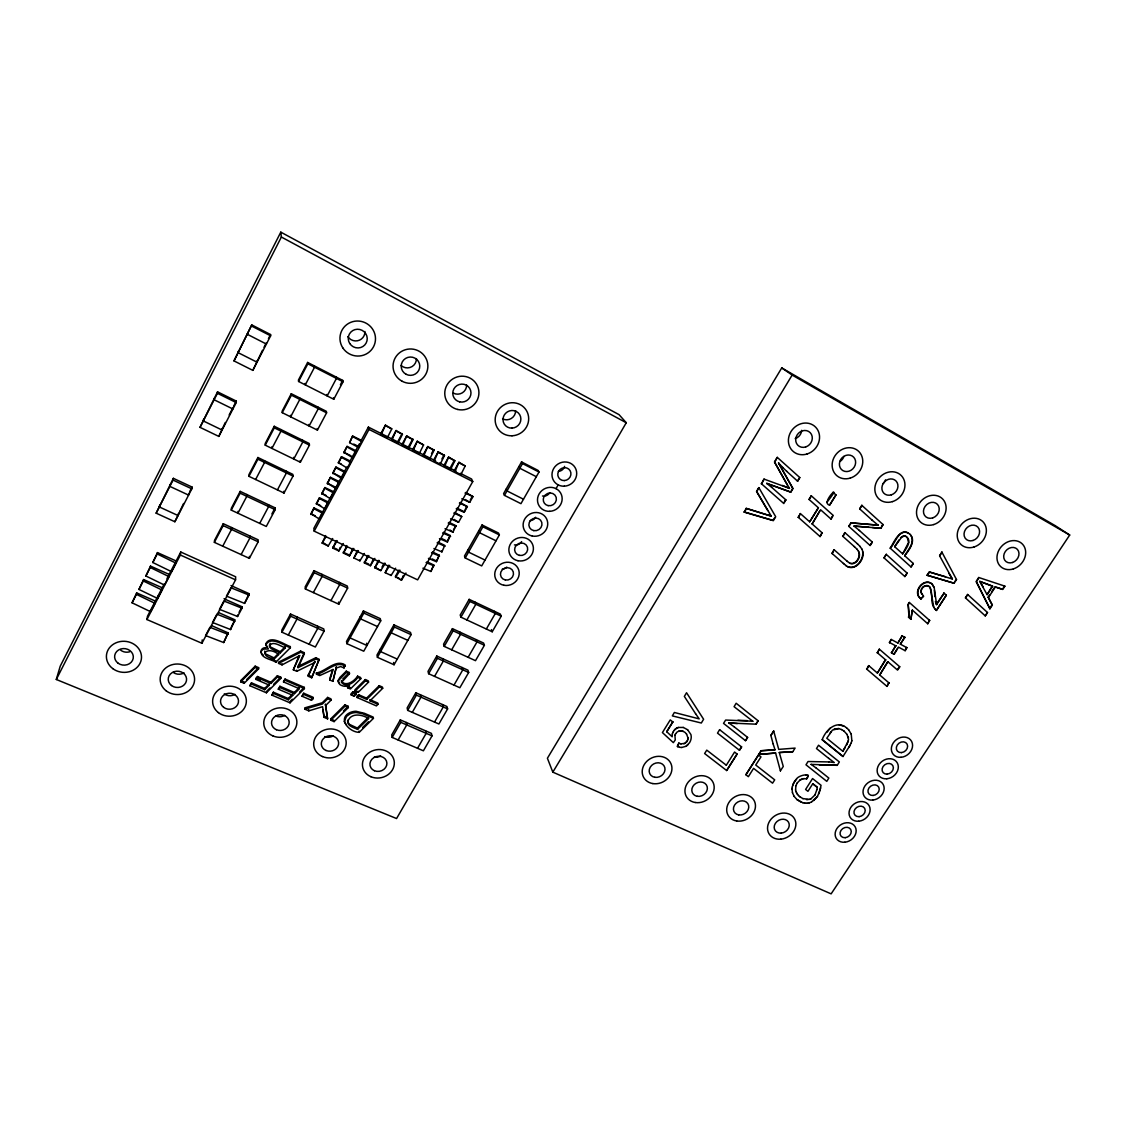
<?xml version="1.0" encoding="UTF-8"?>
<svg xmlns="http://www.w3.org/2000/svg" width="1126" height="1126" viewBox="0 0 1126 1126"><rect width="100%" height="100%" fill="white"/><g stroke="black" fill="none" stroke-linecap="round" stroke-linejoin="round"><path stroke-width="1.5" d="M251.45 684.059L251.464 682.835L264.652 688.465L264.666 689.703L251.45 684.059L249.803 685.706L266.426 692.786L280.824 678.429L280.782 677.205L277.39 675.741L270.859 682.257L270.887 683.482L257.446 677.725L257.432 676.501L270.859 682.257M252.829 370.37L270.634 335.815L270.564 334.549L251.774 324.907L233.997 360.911L252.829 370.37L262.457 350.299M249.803 685.706L251.464 682.835M249.029 595.077L230.914 587.758L226.467 596.118L244.581 603.381L249.029 595.077L249.043 593.655L230.999 585.562M249.367 558.355L258.164 541.775L258.15 539.818L223.272 523.689L214.531 540.41L214.376 542.366L249.367 558.355L249.381 556.343M233.997 360.911L251.774 324.907M249.93 536.018L249.916 537.961L241.119 554.583M248.945 476.326L248.959 474.581L257.896 457.508L292.873 474.37L293.013 476.101L284.019 493.047L248.945 476.326L257.91 459.197L257.896 457.508M246.833 494.511L246.791 496.327L237.924 513.231L237.98 511.359M244.145 683.285L244.159 682.06L240.739 680.597L255.166 666.156L258.6 667.634L258.6 668.844L244.145 683.285L240.711 681.835L240.739 680.597M912.327 610.081L910.892 619.314L912.327 610.081L927.74 623.762L929.485 620.327L927.74 623.762M244.581 603.381L249.043 593.655M242.006 608.223L223.891 600.988L219.471 609.335L237.586 616.499L242.006 608.223L242.034 606.773L224.004 598.765M247.565 333.155L247.537 334.408L266.383 344.049L266.341 342.754M237.586 616.499L237.628 615.035M231.252 510.12L240.119 493.174L240.176 491.372L275.11 507.854L275.18 509.698L266.285 526.461L231.252 510.12L231.337 508.262L240.176 491.372M235.01 621.313L216.896 614.177L212.504 622.481L230.619 629.561L235.067 619.849L218.543 612.572M164.129 584.127L147.492 616.232L146.901 619.539L201.934 643.27L235.559 579.862L235.658 576.779L180.779 552.021L166.986 578.623M230.619 629.561L230.675 628.069M228.057 634.346L209.943 627.309L205.565 635.557L223.68 642.552L228.114 632.854L211.604 625.634M231.59 527.545L231.506 529.459L222.737 546.194M238.248 351.368L238.191 352.691L257.038 362.206L257.024 360.855M236.235 402.587L236.305 401.095L217.557 391.848L200.02 427.345L218.81 436.409L236.235 402.587L217.417 393.312L217.557 391.848M223.68 642.552L228.114 632.854M214.376 542.366L223.145 525.603L223.272 523.689M666.719 731.745L672.799 721.907L666.719 731.745L672.166 736.798L672.321 733.941M222.216 428.457L222.089 430.048L203.299 420.941L203.496 419.379M201.934 643.27L202.216 639.892M218.81 436.409L225.299 422.461M687.831 739.838L687.972 737.896M214.278 398.28L214.123 399.772L232.927 409.005L233.012 407.485L229.155 414.973M818.996 793.76L821.065 785.315L812.564 778.559L805.597 789.467L807.947 791.325L812.775 783.738L817.237 787.257L816.997 789.565M851.861 740.852L851.228 734.11M846.921 744.708L848.54 739.599L847.062 734.433M191.814 488.853L192.039 487.051L173.362 478.325L156.148 513.174L174.868 521.746L191.814 488.853L173.066 480.098L173.362 478.325M792.071 789.002L792.254 787.046M146.901 619.539L180.371 555.019L180.779 552.021M188.844 493.287L188.591 495.102L169.843 486.376L170.167 484.588M175.839 563.099L176.135 560.973L157.457 552.599L152.812 562.507L171.419 571.614L175.839 563.099L157.218 553.95L157.457 552.599M168.858 576.568L169.181 574.401L150.504 566.111L145.873 575.991L164.452 585.041L168.858 576.568L150.251 567.476L150.504 566.111M178.344 513.667L178.063 515.553L159.329 506.953L159.695 505.081M344.317 721.428L346.541 716.389L350.045 713.898A13.85 12.358 -10.7 0 1 356.21 712.519L362.445 713.701L373.438 718.36L359.222 732.336C349.299 732.266 337.11 718.684 349.876 712.645A13.822 12.33 -10.7 0 1 356.027 711.266L364.486 713.321L373.227 717.107L373.438 718.36M174.868 521.746L183.594 503.477M161.891 589.982L162.243 587.772L143.593 579.552L138.948 589.433L157.513 598.413L161.891 589.982L143.312 580.96L143.593 579.552M157.513 598.413L157.879 596.175M154.966 603.325L155.346 601.073L136.696 592.923L132.066 602.804L150.617 611.728L154.966 603.325L136.415 594.359L136.696 592.923M795.927 785.582L795.575 790.058M908.161 604.31C910.104 620.736 909.104 622.819 908.161 604.31L909.344 602.466L929.794 620.595M674.924 735.151L675.262 739.965L673.348 742.653L662.412 732.576L670.237 719.922L672.841 721.977M341.459 680.526L341.305 681.131C345.893 687.31 354.648 680.934 357.575 676.149L360.63 677.486L360.813 678.682L350.397 688.971L347.638 687.775L347.47 686.55L349.285 684.763L349.454 685.987L347.638 687.775M816.955 789.495L814.858 795.195M820.727 787.961L817.532 796.392L811.466 802.008M792.31 787.116L792.774 785.174A16.904 14.202 -33.6 0 1 796.462 779.065C797.968 775.476 812.367 771.943 806.61 778.882L803.823 778.587M332.888 681.343L336.421 666.789L332.888 681.343L329.862 680.02L329.735 678.809L332.606 669.562M56.3 679.485L60.213 666.198L280.796 232.139L619.033 414.635L626.267 422.729L396.563 818.546L56.3 679.485L281.359 237.023L280.796 232.139M329.862 680.02L333.169 669.449L319.7 675.6L316.476 674.178L316.364 672.982C325.555 671.645 335.52 658.865 345.147 664.903L344.049 667.929L340.629 666.55L336.575 667.985M848.385 740.852L842.825 751.253L845.345 747.228M851.143 743.202L851.805 740.781M264.751 651.095L265.539 653.882L274.054 657.88L274.097 659.076C256.432 654.994 268.115 645.423 278.629 654.53L274.097 659.076M672.363 734.011L672.743 732.632M347.807 721.541C350.693 712.364 362.319 714.405 368.568 718.543L357.575 729.352C353.62 727.495 346.724 726.157 347.652 720.274M687.789 739.768L685.213 743.273L680.934 743.878M921.687 588.236L920.787 592.023L923.531 596.189L920.801 598.807L923.531 596.189M308.285 676.304L314.9 661.187L308.186 675.093L308.285 676.304L311.705 677.782L318.531 660.849M311.705 677.782L319.235 659.273L315.759 657.753L297.968 666.451L298.038 667.648L315.871 658.935L319.348 660.455M314.999 662.37L296.8 671.307L293.309 669.801L299.854 655.515L282.035 664.889L278.558 663.383L278.516 662.187L300.614 651.081L304.231 652.672L304.33 653.854L298.038 667.648M300.192 661.68L304.231 652.672M851.087 743.132L848.835 747.495M674.967 735.222L675.586 733.716M297.968 666.451L299.516 663.172M795.969 785.652L797.25 782.823M299.094 655.712L293.309 669.801M381.278 434.58L385.444 425.093L391.778 428.879L387.4 437.662L381.278 434.58L380.94 433.411L385.444 425.093M391.975 439.956L396.113 430.498L391.609 438.788L391.975 439.956L398.069 443.025L402.432 434.27L396.113 430.498M402.615 445.305L406.725 435.861L402.207 444.123L402.615 445.305L408.682 448.359L413.031 439.619L406.725 435.861M413.2 450.625L417.282 441.195L412.763 449.429L413.2 450.625L419.224 453.665L423.573 444.953L417.282 441.195M423.728 455.917L427.781 446.501L423.263 454.707L423.728 455.917L429.724 458.944L434.059 450.245L427.781 446.501M434.2 461.181L438.225 451.779L433.721 459.957L434.2 461.181L440.167 464.179L444.488 455.523L438.225 451.779M444.615 466.417L448.627 457.043L444.108 465.193L444.615 466.417L450.555 469.401L454.862 460.759L448.627 457.043M454.974 471.625L458.958 462.265L454.44 470.386L454.974 471.625L460.886 474.595L465.193 465.981L458.958 462.265M680.977 743.948L678.865 743.061L677.19 746.439L679.64 747.354M156.148 513.174L173.066 480.098M200.02 427.345L217.417 393.312M132.066 602.804L136.415 594.359M138.948 589.433L143.312 580.96M145.873 575.991L150.251 567.476M152.812 562.507L157.218 553.95M189.647 491.724L192.039 487.051M233.673 406.204L236.305 401.095M264.019 347.287L265.567 344.26M268.452 338.659L270.564 334.549M808.313 775.406L806.61 778.882M672.785 732.702L673.39 731.393M274.237 426.275L265.201 443.531L265.243 445.178L300.361 462.237L309.453 445.122L309.242 443.489L274.237 426.275L274.308 427.852L265.243 445.178M291.268 393.72L282.147 411.159L282.246 412.679L317.419 430.118L326.596 412.82L326.329 411.3L291.268 393.72L291.409 395.184L282.246 412.679M307.637 362.445L298.418 380.067L298.587 381.475L333.775 399.266L343.05 381.798L342.726 380.391L307.637 362.445L307.834 363.797L298.587 381.475M255.616 479.507L264.596 462.406L264.554 460.717M259.712 523.393L268.607 506.601L268.551 504.758M277.432 489.909L286.426 472.934L286.3 471.203M271.887 513.935L275.11 507.854M340.404 384.74L342.726 380.391M231.407 626.689L234.335 621.214M239.092 612.291L242.034 606.773M310.889 513.752L314.013 507.939L322.627 512.048L319.685 519.227L310.889 513.752L315.196 515.792M316.336 503.589L319.474 497.776L328.088 501.9L325.147 509.065L316.336 503.589L320.657 505.658M321.811 493.413L324.95 487.558L333.577 491.724L330.636 498.888L321.811 493.413L326.118 495.482M327.3 483.181L330.453 477.311L339.081 481.506L336.153 488.67L327.3 483.181L335.928 487.361L336.153 488.67M332.803 472.92L335.97 467.037L344.598 471.259L344.837 472.526L341.671 478.409L332.803 472.92L339.996 476.425M338.335 462.631L341.502 456.72L350.144 460.97L350.397 462.209L347.216 468.12L338.335 462.631L341.206 464.039M343.88 452.3L347.061 446.375L355.689 450.653L355.971 451.864L352.776 457.789L343.88 452.3L351.073 455.847M352.635 435.987L349.595 442.659L358.364 447.43L361.573 441.491L361.277 440.294L352.635 435.987L349.595 442.659M310.987 514.582L314.013 507.939M316.448 504.406L319.474 497.776M321.923 494.201L324.95 487.558M327.427 483.955L330.453 477.311M332.93 473.68L335.97 467.037M338.476 463.377L341.502 456.72M344.021 453.032L347.061 446.375M325.428 506.855L313.858 528.319L314.182 531.148L417.647 579.862L472.765 481.548L471.597 479.014L460.661 473.511M325.738 506.264L346.907 466.98L347.216 468.12M349.384 462.378L359.293 443.982M360.939 440.913L368.385 427.106L435.635 460.928M314.182 531.148L369.004 429.414L368.385 427.106M325.653 535.554L322.135 543.112L328.243 545.969L332.677 538.524M290.508 614.036L281.852 629.997L281.95 632.221L315.35 647.014L324.063 631.165L323.809 628.941L290.508 614.036L290.649 616.203L281.95 632.221M313.957 570.657L305.174 586.871L305.357 588.954L338.813 604.198L347.652 588.11L347.315 586.041L313.957 570.657L314.182 572.698L305.357 588.954M343.303 543.534L338.856 550.952L332.789 548.109L336.28 540.564M288.298 635.036L296.997 619.047L296.856 616.865M313.338 592.586L322.163 576.385L321.923 574.33M340.165 547.419L338.856 550.952M402.193 433.566L397.675 441.842L398.069 443.025M353.888 548.517L349.412 555.906L343.374 553.077L346.864 545.547M349.412 555.906L352.888 548.39M412.778 438.915L408.259 447.163L408.682 448.359M357.392 550.515L353.916 558.017L359.926 560.832L364.402 553.471M330.917 600.608L339.756 584.478L339.447 582.409M309.073 644.227L317.785 628.35L317.56 626.14M374.874 558.397L370.384 565.731L364.402 562.93L367.864 555.442M373.1 559.566L370.384 565.731M431.511 453.623L433.763 449.527M385.275 563.31L380.771 570.601L374.831 567.814L378.28 560.354M382.024 567.082L384.205 563.141M441.927 458.873L444.179 454.791M363.431 610.939L346.526 641.426L346.864 643.664L363.754 651.208L380.743 620.806L380.292 618.638L363.431 610.939L363.825 613.079L346.864 643.664M388.639 565.224L385.205 572.684L391.116 575.456L395.634 568.18M450.78 466.811L453.792 461.393M398.942 570.08L395.31 576.611L401.419 580.27L405.951 573.035M403.361 575.456L401.419 580.27M393.917 624.86L376.985 655.036L377.407 657.317L394.058 664.748L411.06 634.642L410.526 632.446L393.917 624.86L394.41 627.041L377.407 657.317M426.965 561.761L433.763 564.999L430.906 571.473L422.912 568.194M428.415 558.369L436.395 561.691L439.253 555.217L432.468 551.951M447.937 539.776L450.316 535.554L443.503 532.246M453.482 529.924L455.861 525.673L449.063 522.351M460.21 502.449L467.36 506.616L464.151 512.316L466.22 507.235M470.218 500.127L471.822 497.27M430.906 571.473L433.763 564.999M436.395 561.691L439.253 555.217M433.932 548.531L441.913 551.881L444.77 545.406L437.972 542.113M439.464 538.65L447.444 542.042L450.316 535.554M445.023 528.741L452.99 532.162L455.861 525.673M450.597 518.79L458.564 522.253L461.759 516.567L454.623 512.414M461.801 498.804L469.753 502.337L472.976 496.622L465.826 492.442M482.069 524.955L464.475 556.019L465.221 557.975L481.703 565.914L499.381 534.92L498.508 533.048L482.069 524.955L482.885 526.799L499.381 534.92M465.221 557.975L482.885 526.799M521.549 461.927L503.575 493.638L504.462 495.384L520.944 503.674L539.002 472.033L537.989 470.372L521.549 461.927L522.506 463.574L539.002 472.033M504.462 495.384L522.506 463.574M400.321 719.88L391.721 734.94L392.186 737.431L423.39 750.803L432.032 735.855L431.427 733.378L400.321 719.88L400.814 722.343L392.186 737.431M415.818 692.743L407.148 707.93L407.668 710.351L438.901 723.99L447.613 708.901L446.952 706.509L415.818 692.743L416.381 695.108L407.668 710.351M436.789 656.022L428.007 671.406L428.612 673.714L459.858 687.733L468.683 672.461L467.952 670.167L436.789 656.022L437.423 658.288L428.612 673.714M452.427 628.646L443.56 644.171L444.221 646.394L475.496 660.68L484.405 645.268L483.617 643.073L452.427 628.646L453.116 630.813L444.221 646.394M469.162 599.356L460.196 615.035L460.928 617.175L492.217 631.77L501.211 616.203L500.366 614.092L469.162 599.356L469.908 601.439L501.211 616.203M460.928 617.175L469.908 601.439M412.285 712.364L420.997 697.149L420.42 694.77M398.125 739.979L406.753 724.905L406.233 722.456M434.552 676.374L443.377 660.976L442.715 658.724M466.882 619.947L475.862 604.254L475.088 602.157M451.681 649.801L460.59 634.262L459.872 632.08M556.005 488.656L558.172 484.898M468.12 657.317L477.03 641.862L476.256 639.667M417.535 748.297L426.177 733.322L425.586 730.844M453.989 685.101L462.814 669.801L462.096 667.521M486.348 629.026L495.341 613.431L494.497 611.319M434.523 722.076L443.25 706.973L442.602 704.58M322.135 543.112L325.681 537.13M332.789 548.109L337.223 540.663M850.158 745.145L842.994 756.489L822.205 739.698C825.513 730.155 836.688 719.472 846.569 727.818M781.74 367.92L547.405 758.248L552.824 772.154L831.129 893.861L1069.7 535.033L1055.09 525.575L781.74 367.92L792.155 375.057L1069.7 535.033M343.374 553.077L346.949 547.137M552.824 772.154L792.155 375.057M353.916 558.017L358.392 550.628M771.254 516.144L756.531 491.429L758.84 487.628L775.715 516.75L773.323 520.648L744.3 512.147L746.214 508.375L771.254 516.144L746.214 508.375M764.033 479.099L761.514 483.87L764.033 479.099L789.481 488.374L774.435 461.998L777.264 457.353L774.688 462.223L787.356 485.179M744.3 512.147L746.454 508.614M767.749 510.542L756.771 491.654L758.84 487.628M364.402 562.93L368.892 555.582M374.831 567.814L379.335 560.495M744.075 511.908L773.083 520.395L774.674 517.805M784.301 502.126L785.751 499.761L783.823 503.547L761.275 483.631M791.297 490.739L792.732 488.388L778.545 462.969L793 488.614L790.818 492.146L766.736 483.364L790.818 492.146M799.784 477.551L797.56 481.168L799.784 477.551L777.264 457.353M385.205 572.684L389.723 565.393M695.558 713.673L699.19 718.881L674.361 712.476L672.335 715.897L701.329 723.019L703.595 719.247L686.55 692.743L684.355 696.417L695.601 713.743M800.361 513.569L798.39 517.411L800.361 513.569L809.678 521.817L818.391 507.784L809.073 499.465L811.325 495.82L809.073 499.465M811.325 495.82L833.268 515.455L831.016 519.058L820.572 509.74L812.142 523.97L819.7 511.148M826.667 502.52C845.781 478.803 819.503 502.829 829.609 505.152L835.971 494.905L833.029 492.287M395.536 577.511L400.054 570.263M832.255 516.412L831.016 519.058M820.094 536.581L822.064 532.753L820.094 536.581L798.137 517.172M719.613 729.648L717.515 733.139L739.458 750.282L741.598 746.89L719.655 729.718M752.787 721.217L725.623 720.049L723.539 723.385L745.511 740.711L747.608 737.389L734.265 726.861M737.333 723.554L728.832 722.976L755.982 724.173L758.122 720.781L736.151 703.257L734.082 706.692L752.844 721.287M834.07 549.713L832.114 553.513L834.07 549.713L847.385 561.466M845.105 532.809L842.853 536.384L844.824 532.57L857.533 543.886M859.222 530.332L872.298 542.056L870.117 545.505L848.737 526.335L850.904 522.872L878.013 525.138L850.904 522.872M859.673 508.896L861.869 505.377L859.673 508.896L872.397 520.395M851.186 523.111L848.737 526.335M726.312 765.244L734.574 752.041L737.08 754.04L726.65 770.536L704.623 753.547L706.762 750.141L726.27 765.173M739.416 750.212L741.598 746.89M745.468 740.641L747.608 737.389M755.982 724.173L758.122 720.781M881.461 526.869L882.953 524.505L881.011 528.277L853.987 526.053L869.033 527.334M745.876 774.702L758.474 754.899L760.979 756.897L755.715 765.018L774.702 779.854L772.563 783.175L753.575 768.368L748.368 776.673L745.919 774.772L758.53 754.969M773.112 743.793L770.86 735.433L773.689 730.999L778.728 749.381L795.083 748.1L792.732 751.76L779.291 752.562L783.274 766.468L780.388 770.846M773.745 731.07L770.86 735.433M884.023 557.891L886.261 554.386L884.023 557.891L904.882 576.568L907.106 573.092L886.261 554.386M910.638 535.117C915.579 542.141 907.936 549.91 904.685 555.737L913.285 563.479L911.033 566.969L890.202 548.179C893.945 542.436 900.279 526.363 909.724 534.02M905.881 536.314C912.919 540.874 905.614 549.235 902.658 553.879L894.677 546.701L898.998 539.917M868.709 665.621L866.823 669.266L868.709 665.621L877.393 673.067L885.543 659.752L877.393 673.067M879.322 649.167L877.421 652.841L879.322 649.167L899.744 666.761L897.563 670.111L887.823 661.708L879.688 674.995L887.823 661.708M941.927 552.19L956.509 579.552L954.102 583.24L927.064 575.217L929.232 571.867L952.371 579.017L939.605 555.794L941.927 552.19L939.605 555.794M908.457 604.578L909.344 602.466M927.374 575.47L929.527 572.121L945.53 576.751M828.863 761.936L808.032 761.514L805.991 764.821L826.794 781.36L828.835 778.066L816.223 768.031M811.114 764.385L837.237 765.314L839.334 761.95L818.546 745.215L816.491 748.565L828.75 758.417M891.201 639.441L889.582 642.664L891.201 639.441L897.915 643.045L902.095 635.866L897.915 643.045M891.553 652.855L895.719 645.691L891.553 652.855L894.255 654.248L898.421 647.084L905.149 650.701L906.754 647.492L905.149 650.701M894.86 652.587L897.535 648.463M900.321 644.156L904.783 637.274L900.321 644.156L907.049 647.774M936.311 604.352L944.081 593.149L936.621 604.62L935.382 601.537M897.999 668.703L899.744 666.761M954.595 581.748L956.509 579.552M886.978 686.381L888.864 682.75L886.978 686.381L866.541 668.971M946.333 595.19L936.396 610.447L946.333 595.19L943.771 592.881M965.446 597.892L967.67 594.5L965.446 597.892L985.25 615.88L987.488 612.502L967.67 594.5M989.853 594.57L988.164 597.146L992.386 605.07L989.937 608.786L976.129 581.565L978.79 577.511L1004.871 586.153L1002.689 589.461L994.948 586.829L991.556 591.995M989.937 608.786L976.467 581.818L978.79 577.511M992.316 585.956L987.094 594.669L992.653 586.21L979.69 581.368L992.653 586.21M988.487 597.413L995.285 587.096M989.599 608.519L992.062 604.803L988.164 597.146M996.426 587.308L1002.351 589.208L1004.871 586.153M827.117 732.097L830.2 728.086M838.786 728.592L832.438 730.098L826.78 738.248L842.825 751.253M829.651 733.786L831.199 731.59M673.432 731.464L674.39 730.028A7.629 6.643 -30.1 0 1 678.373 727.438L683.285 727.466M814.802 795.125L811.128 798.686M817.49 796.321L813.648 800.628M270.198 643.354L269.353 645.24L270.339 646.943L280.247 651.701L280.29 652.883L271.211 648.717L269.381 646.408C271.999 639.638 281.247 646.69 285.314 647.858L280.29 652.883M686.283 742.386L687.127 741.372M797.292 782.894L800.206 779.882L803.88 778.657M675.628 733.786C677.936 729.451 684.214 730.253 686.578 734.124M900.49 537.778L903.615 535.751L906.177 536.553M303.724 693.236L302.064 696.248L311.494 700.288L313.267 698.542L313.155 697.29L303.724 693.236L302.064 696.248M240.711 681.835L255.166 667.366L255.166 666.156M246.566 679.654L258.6 667.634M274.054 657.88L278.586 653.347L278.629 654.53M280.247 651.701L285.258 646.69L285.314 647.858M264.652 688.465L269.213 683.89L269.241 685.129L264.666 689.703M269.241 685.129L255.799 679.358L257.432 676.501M255.799 679.358L257.446 677.725M265.947 647.591L263.963 647.886A4.11 3.716 -2.9 0 0 261.105 650.884C260.402 658.583 271.338 659.034 275.856 662.215L290.381 647.717L290.311 646.549C284.132 644.635 270.676 634.262 265.764 643.79L266.89 646.465M270.887 683.482L277.432 676.965L277.39 675.741M270.001 687.958L266.412 691.547L266.426 692.786M273.604 684.383L280.782 677.205M294.336 692.49L279.881 686.283L279.924 687.522L294.407 693.729L294.336 692.49L299.319 687.522M294.407 693.729L299.403 688.76L283.485 681.906L285.075 679.062L304.301 687.367L304.4 688.591L290.029 702.849L271.774 695.066L273.379 692.194L288.228 698.542L288.298 699.781L273.421 693.433L273.379 692.194M283.485 681.906L285.075 679.062M279.881 686.283L278.277 689.154L292.774 695.361L288.298 699.781M271.774 695.066L273.421 693.433M278.277 689.154L279.924 687.522M292.352 699.218L289.959 701.597L290.029 702.849M299.53 692.11L304.301 687.367M288.228 698.542L292.704 694.109L292.774 695.361M357.575 676.149L357.772 677.345C354.831 682.145 346.062 688.535 341.474 682.342L349.496 673.714L349.327 672.518L346.273 671.166L339.953 677.416L337.997 680.639L339.559 683.2M342.726 679.048L349.327 672.518M325.569 705.58L331.1 700.105L330.96 698.866L327.652 697.43L322.275 702.765L304.724 707.888L304.808 709.155L308.805 710.844L322.599 706.678L324.063 717.346L327.61 718.867L325.442 704.341L327.61 718.867M327.652 697.43L327.779 698.669L322.388 704.017L304.808 709.155M346.273 671.166L346.442 672.363L338.49 680.526L338.152 681.849L339.714 684.411A9.965 9.008 -9.2 0 0 345.077 686.297L349.454 685.987M365.331 679.555L354.943 689.816L355.126 691.04L358.167 692.363L368.568 682.103L368.357 680.892L365.331 679.555L365.528 680.766L355.126 691.04M353.015 691.744L351.002 693.715L351.185 694.939L354.197 696.262L356.21 694.278L356.027 693.053L353.015 691.744L353.184 692.969L351.185 694.939M356.027 693.053L354.028 695.024L354.197 696.262M330.65 718.951L344.894 704.876L348.187 706.298L348.356 707.55L334.07 721.611L330.791 720.218L330.65 718.951L333.929 720.344L334.07 721.611M330.791 720.218L345.063 706.129L344.894 704.876M358.589 694.7L358.772 695.924L366.752 699.401L366.555 698.162L358.589 694.7L356.956 696.304L357.139 697.529L376.394 705.903L378.012 704.299L377.801 703.06L369.807 699.584L370.018 700.822L378.012 704.299M343.43 710.97L348.187 706.298M357.139 697.529L358.772 695.924M366.555 698.162L379.223 685.664L382.474 687.099L382.699 688.31L370.018 700.822M366.752 699.401L379.448 686.874L379.223 685.664M357.575 729.352L357.392 728.072L368.371 717.276L368.568 718.543M362.586 727.565L368.498 721.752M686.086 746.186L687.972 744.708M923.053 586.702L926.684 585.478A5.644 4.8 -43.9 0 1 929.907 587.336C933.412 593.979 929.724 602.874 934.862 608.842M800.164 779.811L802.599 778.868M278.558 663.383L300.698 652.25L304.33 653.854M316.476 674.178C325.681 672.855 335.675 660.047 345.302 666.099M809.664 799.319L811.184 798.756M683.848 743.765L685.171 743.202M809.115 802.866L811.522 802.078M834.197 728.972L838.729 728.522L841.558 729.592M802.993 798.615L809.721 799.39M681.751 747.453L686.128 746.257L689.52 742.752A11.527 10.035 -30 0 0 690.9 734.518L687.578 729.676M807.046 803.176L809.158 802.937M679.02 731.041L683.285 731.379M775.603 753.041L758.783 754.434L775.603 753.041L780.431 770.916M779.248 752.492L792.732 751.76M774.984 749.775L761.148 750.704L758.783 754.434L761.19 750.775L775.04 749.846L773.055 743.723M806.483 799.629L808.116 799.629M819.249 764.835L837.237 765.314M804.963 803.12L807.089 803.246M737.924 720.288L747.228 720.626M872.383 527.531L881.011 528.277M679.597 747.284L681.793 747.523M905.023 536.089L901.912 536.82L894.677 546.701M828.82 761.866L834.282 762.555L828.694 758.347M850.623 563.493C855.887 564.225 859.87 557.989 859.152 553.204M805.667 775.054L808.369 775.476M838.983 724.764L843.923 726.228M802.88 802.711L805.02 803.204M927.064 575.217L954.102 583.24M847.399 566.547C855.887 570.263 863.923 559.495 862.629 551.627M930.836 583.113C924.826 580.2 918.394 586.266 917.831 592.177A9.233 7.868 -43.9 0 0 918.872 596.681L919.843 597.948M802.922 802.782L796.983 799.601L794.112 796.321M683.243 727.396L687.62 729.747M908.316 533.02C898.464 528.53 894.973 544.168 890.202 548.179M849.623 563.099C855.774 566.378 862.08 556.371 858.434 551.233M782.486 485.433L789.481 488.374M426.064 562.578L434.045 565.885M431.568 552.739L439.548 556.089M437.099 542.873L445.08 546.251M357.392 728.072L349.553 724.412L347.709 721.893M322.937 709.76L323.936 716.08L326.301 717.093M442.645 532.978L450.625 536.398M255.785 678.134L260.261 680.062M255.166 667.366L258.6 668.844M277.432 676.965L280.824 678.429M285.131 680.287L304.4 688.591M327.779 698.669L331.1 700.105M345.063 706.129L348.356 707.55M303.823 694.475L313.267 698.542M448.218 523.055L456.185 526.504M400.814 722.343L432.032 735.855M353.184 692.969L356.21 694.278M271.07 658.949L275.814 661.018L275.856 662.215M308.186 675.093L311.592 676.571M316.364 672.982L319.587 674.39M347.47 686.55L350.228 687.761M453.792 513.09L461.759 516.567M456.185 508.811L464.151 512.316M290.381 647.717C284.174 645.803 270.704 635.416 265.792 644.959L268.424 649.012L263.977 649.055A4.124 3.73 -2.9 0 0 261.105 652.053L261.471 653.08M346.442 672.363L349.496 673.714M357.772 677.345L360.813 678.682M365.528 680.766L368.568 682.103M379.448 686.874L382.699 688.31M459.394 503.083L467.36 506.616M416.381 695.108L447.613 708.901M465.024 493.061L472.976 496.622M397.267 659.09L380.616 651.616L380.166 649.364M290.649 616.203L324.063 631.165M180.371 555.019L235.559 579.862M377.52 626.577L360.601 618.892L360.221 616.724M407.837 640.356L391.172 632.784L390.694 630.588M437.423 658.288L468.683 672.461M363.825 613.079L380.743 620.806M394.41 627.041L411.06 634.642M314.182 572.698L347.652 588.11M453.116 630.813L484.405 645.268M223.145 525.603L258.164 541.775M323.556 542.957L328.243 545.969M332.663 547.236L337.209 549.361M343.233 552.19L349.271 555.019M364.233 562.043L368.709 564.14M374.648 566.927L380.771 570.601M396.774 577.3L399.716 578.68M240.119 493.174L275.18 509.698M432.032 558.876L436.114 560.818M257.91 459.197L293.013 476.101M441.702 538.566L445.783 540.536M485.039 560.086L468.543 552.106L467.783 550.178M449.964 530.008L452.99 532.162M274.308 427.852L309.453 445.122M454.158 519.438L458.564 522.253M496.031 540.804L479.535 532.725L478.733 530.853M457.015 508.15L463.828 511.514M353.761 444.08L358.082 446.234L358.364 447.43M465.334 499.522L469.753 502.337M369.004 429.414L472.765 481.548M291.409 395.184L326.596 412.82M677.697 746.693L678.865 743.061M523.477 499.226L506.996 490.922L506.095 489.191M440.322 463.293L455.96 471.147M385.655 425.783L391.778 428.879M396.338 431.188L402.432 434.27M406.965 436.564L413.031 439.619M417.549 441.899L423.573 444.953M428.063 447.219L434.059 450.245M438.535 452.511L444.488 455.523M448.936 457.761L454.862 460.759M459.295 462.997L465.193 465.981M536.342 476.706L519.846 468.261L518.903 466.6M307.834 363.797L343.05 381.798M891.271 652.573L894.255 654.248M251.76 326.132L270.634 335.815M889.301 642.383L896.014 645.986M902.095 635.866L905.079 637.555M314.098 508.755L322.81 513.414M281.359 237.023L626.267 422.729M325.062 488.346L333.789 493.047M319.573 498.565L328.285 503.252M800.825 801.993L796.941 799.53M330.58 478.086L339.306 482.801M336.097 467.797L344.837 472.526M347.216 447.092L355.971 451.864M341.642 457.466L350.397 462.209M352.804 436.691L361.573 441.491M841.502 729.521L843.923 730.999M799.756 796.673L803.035 798.686M931.92 583.859C926.149 578.891 917.957 585.407 917.535 591.91A9.233 7.868 -43.9 0 0 918.577 596.414L921.11 599.074M845.767 565.435C854.887 573.19 867.161 557.778 861.714 548.967M728.832 722.976L734.321 726.932M811.058 764.315L816.28 768.101M847.104 561.198L849.905 563.352M812.831 783.809L817.279 787.327M766.975 483.603L771.817 487.445M822.205 739.698L842.994 756.489M853.987 526.053L859.504 530.571M952.371 579.017L949.021 573.5M987.488 612.502L985.25 615.88M835.971 494.905L829.609 505.152M872.115 520.156L878.013 525.138M902.658 553.879L908.569 542.507L907.218 537.369M904.685 555.737C908.668 550.825 917.071 540.142 909.414 533.78M913.285 563.479L911.033 566.969M843.43 563.45L846.034 565.688M879.406 674.699L889.146 683.06M877.14 652.545L885.824 660.047M872.298 542.056L870.117 545.505M907.106 573.092L904.882 576.568M908.344 617.062L910.892 619.314M831.847 553.26L843.698 563.704M771.577 487.22L786.004 500M811.888 523.731L822.332 532.992M818.391 507.784L809.678 521.817M842.586 536.131L854.521 546.786M798.447 795.505L799.798 796.744M262.217 654.107L263.301 655.093M861.869 505.377L883.248 524.758M786.567 471.217L797.56 481.168M843.881 730.929L847.118 734.504M846.513 727.748L848.638 729.732M782.697 467.459L786.821 471.428M854.254 546.532L857.153 549.347M857.266 543.633L860.236 546.631M934.552 608.575L936.396 610.447M931.61 583.592L934.158 587.378L936.621 604.62M778.545 462.969L782.95 467.684M798.503 795.575L796.49 792.831M346.217 724.68L344.373 721.752M856.872 549.094L858.716 551.487M848.582 729.662L851.284 734.18M859.954 546.377L861.995 549.221M737.08 754.04L726.65 770.536M932.525 584.549L933.848 587.11M797.405 794.28L795.871 791.423M980.014 581.621L983.04 586.745M980.45 582.649L987.094 594.669M794.168 796.392L792.437 792.676M686.536 734.053L688.014 737.966M460.337 473.342L460.886 474.595M450.02 468.163L450.555 469.401M933.778 607.238L930.217 587.603A5.644 4.814 -43.9 0 0 926.994 585.745C922.841 585.604 919.534 590.615 921.842 594.246M439.661 462.955L440.167 464.179M429.259 457.719L429.724 458.944M491.4 629.603L492.217 631.77M418.788 452.455L419.224 453.665M447.135 541.198L447.444 542.042M441.617 551.022L441.913 551.881M387.048 436.494L387.4 437.662M848.075 736.517L848.497 738.093M795.533 789.973L795.927 791.494M390.905 574.556L391.116 575.456M336.139 377.013L336.435 378.42L327.173 395.93L326.906 394.466M352.508 456.565L352.776 457.789M393.579 662.468L394.058 664.748M333.479 397.802L333.775 399.266M792.479 792.746L792.014 788.932M359.757 559.946L359.926 560.832M341.431 477.128L341.671 478.409M366.555 643.242L366.949 645.494L350.045 637.907L349.722 635.683M314.309 365.866L314.534 367.231L305.287 384.867L305.09 383.445M318.067 407.162L318.306 408.654L309.129 426.008L308.918 424.446M330.439 497.551L330.636 498.888M357.984 691.139L358.167 692.363M317.18 428.542L317.419 430.118M359.039 731.055L359.222 732.336M338.504 602.072L338.813 604.198M324.964 507.713L325.147 509.065M343.894 666.747L344.049 667.929M319.502 517.847L319.685 519.227M299.643 397.914L299.812 399.392L290.649 416.845L290.508 415.311M302.669 440.266L302.852 441.885L293.773 459.042L293.633 457.353M300.192 460.548L300.361 462.237M323.936 716.08L324.063 717.346M315.759 657.753L315.871 658.935M311.395 699.049L311.494 700.288M308.707 709.591L308.805 710.844M934.411 590.404L934.876 596.569M300.614 651.081L300.698 652.25M296.729 670.111L296.8 671.307M280.895 429.555L280.993 431.145L271.929 448.415L271.873 446.769M283.907 491.26L284.019 493.047M281.993 663.693L282.035 664.889M380.574 755.912A8.389 7.446 -12.3 0 1 374.296 757.179M333.183 735.883A8.529 7.586 -9 0 1 324.71 736.559M284.667 715.376A8.67 7.727 -5.6 0 1 276.025 716.037M234.968 694.362A8.825 7.882 -2 0 1 224.257 693.912M515.624 410.793A8.853 8.572 -34.4 0 1 502.576 418.83M466.643 385.036A8.966 8.783 -26.4 0 1 453.44 393.171M416.423 358.603A9.107 8.994 -2.4 0 1 401.123 365.5M364.908 331.494A9.318 9.135 23.7 0 1 347.821 336.618M184.045 672.855A8.994 8.009 1.6 0 1 173.123 672.349M129.772 651.757A9.177 8.149 5 0 1 120.735 650.251M564.59 466.389A6.587 6.235 -35.1 0 1 558.355 471.4M549.727 492.709A6.545 6.193 -31.5 0 1 542.493 496.003M535.624 517.256A6.531 6.137 -28.3 0 1 530.079 520.662M521.634 541.62A6.503 6.094 -25.6 0 1 514.441 544.9M506.756 567.096A6.474 6.038 -23.2 0 1 502.252 569.151M885.529 479.831A8.459 7.418 -48.4 0 1 883.206 483.518M843.895 456.438A8.558 7.601 -49.1 0 1 839.827 461.561A8.726 7.713 -48.8 0 0 849.004 471.203A8.726 7.713 -48.8 0 0 853.663 457.156A8.726 7.713 -48.8 0 0 839.757 461.533M801.684 430.329A8.656 7.798 -49.8 0 1 795.181 438.605M674.432 730.098A7.629 6.643 -30.1 0 1 678.415 727.495M792.817 785.244A16.904 14.202 -33.6 0 1 796.504 779.136M218.43 712.631A16.876 15.004 -2.4 0 0 246.059 703.891A16.876 15.004 -2.4 0 0 223.975 687.057A16.876 15.004 -2.4 0 0 218.43 712.631M276.419 729.732A8.839 7.854 -6 0 0 289.171 721.935A8.839 7.854 -6 0 0 275.49 716.15A8.839 7.854 -6 0 0 276.419 729.732M223.624 707.339A9.008 8.009 -2.4 0 0 238.36 702.666A9.008 8.009 -2.4 0 0 226.565 693.7A9.008 8.009 -2.4 0 0 223.624 707.339M166.254 690.885A17.214 15.271 1.1 0 0 194.305 682.089A17.214 15.271 1.1 0 0 171.574 664.875A17.214 15.271 1.1 0 0 166.254 690.885M171.476 685.523A9.177 8.149 1.1 0 0 186.437 680.808A9.177 8.149 1.1 0 0 174.305 671.645A9.177 8.149 1.1 0 0 171.476 685.523M112.755 668.605A17.566 15.539 4.6 0 0 141.257 659.723A17.566 15.539 4.6 0 0 117.85 642.13A17.566 15.539 4.6 0 0 112.755 668.605M118.019 663.158A9.374 8.29 4.6 0 0 133.206 658.4A9.374 8.29 4.6 0 0 120.707 649.026A9.374 8.29 4.6 0 0 118.019 663.158M374.437 770.733A8.558 7.558 -12.5 0 0 386.908 763.132A8.558 7.558 -12.5 0 0 373.86 757.629A8.558 7.558 -12.5 0 0 374.437 770.733M370.918 776.729A16.031 14.159 -12.5 0 0 394.325 762.513A16.031 14.159 -12.5 0 0 369.891 752.14A16.031 14.159 -12.5 0 0 370.918 776.729M326.019 750.479A8.684 7.699 -9.4 0 0 338.63 742.78A8.684 7.699 -9.4 0 0 325.273 737.136A8.684 7.699 -9.4 0 0 326.019 750.479M322.5 756.559A16.299 14.441 -9.4 0 0 346.175 742.175A16.299 14.441 -9.4 0 0 321.149 731.548A16.299 14.441 -9.4 0 0 322.5 756.559M272.914 735.911A16.58 14.722 -6 0 0 296.856 721.344A16.58 14.722 -6 0 0 271.225 710.45A16.58 14.722 -6 0 0 272.914 735.911M342.726 347.751A17.819 17.481 20.9 0 0 373.48 346.836A17.819 17.481 20.9 0 0 356.956 321.023A17.819 17.481 20.9 0 0 342.726 347.751M402.193 381.292A17.425 17.186 -5.6 0 0 427.866 365.598A17.425 17.186 -5.6 0 0 401.306 351.551A17.425 17.186 -5.6 0 0 402.193 381.292M406.092 374.282A9.289 9.163 -5.6 0 0 419.773 365.88A9.289 9.163 -5.6 0 0 405.585 358.42A9.289 9.163 -5.6 0 0 406.092 374.282M459.675 401.855A9.149 8.952 -26.7 0 0 470.626 390.44A9.149 8.952 -26.7 0 0 455.298 386.978A9.149 8.952 -26.7 0 0 459.675 401.855M349.75 343.514A9.501 9.318 20.9 0 0 366.161 343.008A9.501 9.318 20.9 0 0 357.322 329.242A9.501 9.318 20.9 0 0 349.75 343.514M512.006 428.119A9.036 8.712 -34.1 0 0 519.649 414.593A9.036 8.712 -34.1 0 0 504.166 415.212A9.036 8.712 -34.1 0 0 512.006 428.119M512.006 435.79A16.946 16.355 -34.1 0 0 526.391 410.441A16.946 16.355 -34.1 0 0 497.354 411.553A16.946 16.355 -34.1 0 0 512.006 435.79M457.705 409.47A17.157 16.777 -26.7 0 0 478.269 388.118A17.157 16.777 -26.7 0 0 449.555 381.559A17.157 16.777 -26.7 0 0 457.705 409.47M564.281 486.193A12.583 11.893 -34.9 0 0 575.09 467.543A12.583 11.893 -34.9 0 0 553.668 468.529A12.583 11.893 -34.9 0 0 564.281 486.193M564.337 480.577A6.714 6.348 -34.9 0 0 570.08 470.612A6.714 6.348 -34.9 0 0 558.665 471.161A6.714 6.348 -34.9 0 0 564.337 480.577M548.137 505.63A6.686 6.292 -31.4 0 0 556.188 497.382A6.686 6.292 -31.4 0 0 545.195 495.088A6.686 6.292 -31.4 0 0 548.137 505.63M549.798 511.331A12.527 11.795 -31.4 0 0 560.523 492.822A12.527 11.795 -31.4 0 0 539.157 493.878A12.527 11.795 -31.4 0 0 549.798 511.331M533.752 530.613A6.657 6.235 -28.3 0 0 541.775 522.436A6.657 6.235 -28.3 0 0 530.782 520.184A6.657 6.235 -28.3 0 0 533.752 530.613M532.26 536.018A12.47 11.696 -28.3 0 0 547.306 520.691A12.47 11.696 -28.3 0 0 526.715 516.454A12.47 11.696 -28.3 0 0 532.26 536.018M519.494 555.399A6.629 6.193 -25.7 0 0 527.461 547.264A6.629 6.193 -25.7 0 0 516.496 545.083A6.629 6.193 -25.7 0 0 519.494 555.399M518.016 560.748A12.428 11.598 -25.7 0 0 532.978 545.519A12.428 11.598 -25.7 0 0 512.414 541.409A12.428 11.598 -25.7 0 0 518.016 560.748M505.363 579.974A6.601 6.137 -23.4 0 0 513.273 571.895A6.601 6.137 -23.4 0 0 502.323 569.77A6.601 6.137 -23.4 0 0 505.363 579.974M503.899 585.267A12.386 11.499 -23.4 0 0 518.776 570.164A12.386 11.499 -23.4 0 0 498.241 566.153A12.386 11.499 -23.4 0 0 503.899 585.267M1012.457 562.507A8.361 6.995 -46.9 0 0 1017.355 549.361A8.361 6.995 -46.9 0 0 1004.223 553.598A8.361 6.995 -46.9 0 0 1012.457 562.507M973.019 540.48A8.445 7.164 -47.2 0 0 977.861 527.109A8.445 7.164 -47.2 0 0 964.546 531.388A8.445 7.164 -47.2 0 0 973.019 540.48M932.652 517.932A8.529 7.347 -47.7 0 0 937.437 504.349A8.529 7.347 -47.7 0 0 923.939 508.656A8.529 7.347 -47.7 0 0 932.652 517.932M891.328 494.849A8.628 7.53 -48.2 0 0 896.057 481.027A8.628 7.53 -48.2 0 0 882.348 485.376A8.628 7.53 -48.2 0 0 891.328 494.849M781.275 833.113A7.896 6.601 -31.7 0 0 788.467 822.093A7.896 6.601 -31.7 0 0 775.406 823.317A7.896 6.601 -31.7 0 0 781.275 833.113M738.769 814.9A7.981 6.756 -30.7 0 0 748.607 805.4A7.981 6.756 -30.7 0 0 735.94 803.401A7.981 6.756 -30.7 0 0 738.769 814.9M697.29 796.307A8.065 6.911 -29.5 0 0 707.184 786.68A8.065 6.911 -29.5 0 0 694.278 784.625A8.065 6.911 -29.5 0 0 697.29 796.307M654.839 777.306A8.163 7.066 -28.1 0 0 664.804 767.552A8.163 7.066 -28.1 0 0 651.644 765.413A8.163 7.066 -28.1 0 0 654.839 777.306M805.639 446.98A8.825 7.91 -49.5 0 0 810.241 432.694A8.825 7.91 -49.5 0 0 796.124 437.099A8.825 7.91 -49.5 0 0 805.639 446.98M850.285 478.086A16.355 14.469 -48.8 0 0 859.082 451.765A16.355 14.469 -48.8 0 0 833.001 459.915A16.355 14.469 -48.8 0 0 850.285 478.086M933.75 524.561A16.003 13.765 -47.7 0 0 942.772 499.114A16.003 13.765 -47.7 0 0 917.451 507.136A16.003 13.765 -47.7 0 0 933.75 524.561M974.032 546.997A15.834 13.442 -47.2 0 0 983.153 521.943A15.834 13.442 -47.2 0 0 958.198 529.924A15.834 13.442 -47.2 0 0 974.032 546.997M652.827 783.583A15.3 13.245 -28.1 0 0 671.546 765.314A15.3 13.245 -28.1 0 0 646.873 761.26A15.3 13.245 -28.1 0 0 652.827 783.583M736.685 820.981A14.948 12.653 -30.7 0 0 755.152 803.204A14.948 12.653 -30.7 0 0 731.421 799.418A14.948 12.653 -30.7 0 0 736.685 820.981M780.867 839.166A14.793 12.372 -31.7 0 0 794.365 818.503A14.793 12.372 -31.7 0 0 769.874 820.755A14.793 12.372 -31.7 0 0 780.867 839.166M695.235 802.5A15.117 12.949 -29.5 0 0 713.828 784.47A15.117 12.949 -29.5 0 0 689.633 780.557A15.117 12.949 -29.5 0 0 695.235 802.5M892.524 501.605A16.172 14.117 -48.2 0 0 901.433 475.721A16.172 14.117 -48.2 0 0 875.732 483.814A16.172 14.117 -48.2 0 0 892.524 501.605M807.032 454.003A16.538 14.835 -49.5 0 0 815.688 427.218A16.538 14.835 -49.5 0 0 789.227 435.424A16.538 14.835 -49.5 0 0 807.032 454.003M1013.386 568.911A15.665 13.118 -46.9 0 0 1022.605 544.266A15.665 13.118 -46.9 0 0 997.988 552.176A15.665 13.118 -46.9 0 0 1013.386 568.911M845.246 837.688A5.912 4.884 -33.6 0 0 850.707 829.44A5.912 4.884 -33.6 0 0 841.009 830.369A5.912 4.884 -33.6 0 0 845.246 837.688M859.138 816.66A5.94 4.912 -34.6 0 0 864.655 808.341A5.94 4.912 -34.6 0 0 854.93 809.242A5.94 4.912 -34.6 0 0 859.138 816.66M873.143 795.463A5.968 4.94 -35.6 0 0 878.688 787.088A5.968 4.94 -35.6 0 0 868.948 787.975A5.968 4.94 -35.6 0 0 873.143 795.463M887.26 774.111A5.996 4.983 -36.6 0 0 892.848 765.68A5.996 4.983 -36.6 0 0 883.08 766.539A5.996 4.983 -36.6 0 0 887.26 774.111M901.476 752.604A6.024 5.011 -37.6 0 0 907.106 744.103A6.024 5.011 -37.6 0 0 897.323 744.948A6.024 5.011 -37.6 0 0 901.476 752.604M886.824 778.77A11.232 9.332 -36.6 0 0 897.323 762.949A11.232 9.332 -36.6 0 0 879.026 764.554A11.232 9.332 -36.6 0 0 886.824 778.77M844.866 842.22A11.091 9.149 -33.6 0 0 855.127 826.751A11.091 9.149 -33.6 0 0 836.942 828.483A11.091 9.149 -33.6 0 0 844.866 842.22M858.744 821.22A11.133 9.219 -34.6 0 0 869.089 805.639A11.133 9.219 -34.6 0 0 850.862 807.328A11.133 9.219 -34.6 0 0 858.744 821.22M872.734 800.079A11.19 9.275 -35.6 0 0 883.15 784.386A11.19 9.275 -35.6 0 0 864.895 786.018A11.19 9.275 -35.6 0 0 872.734 800.079M901.011 757.305A11.288 9.402 -37.6 0 0 911.596 741.372A11.288 9.402 -37.6 0 0 893.256 742.921A11.288 9.402 -37.6 0 0 901.011 757.305"/></g></svg>
